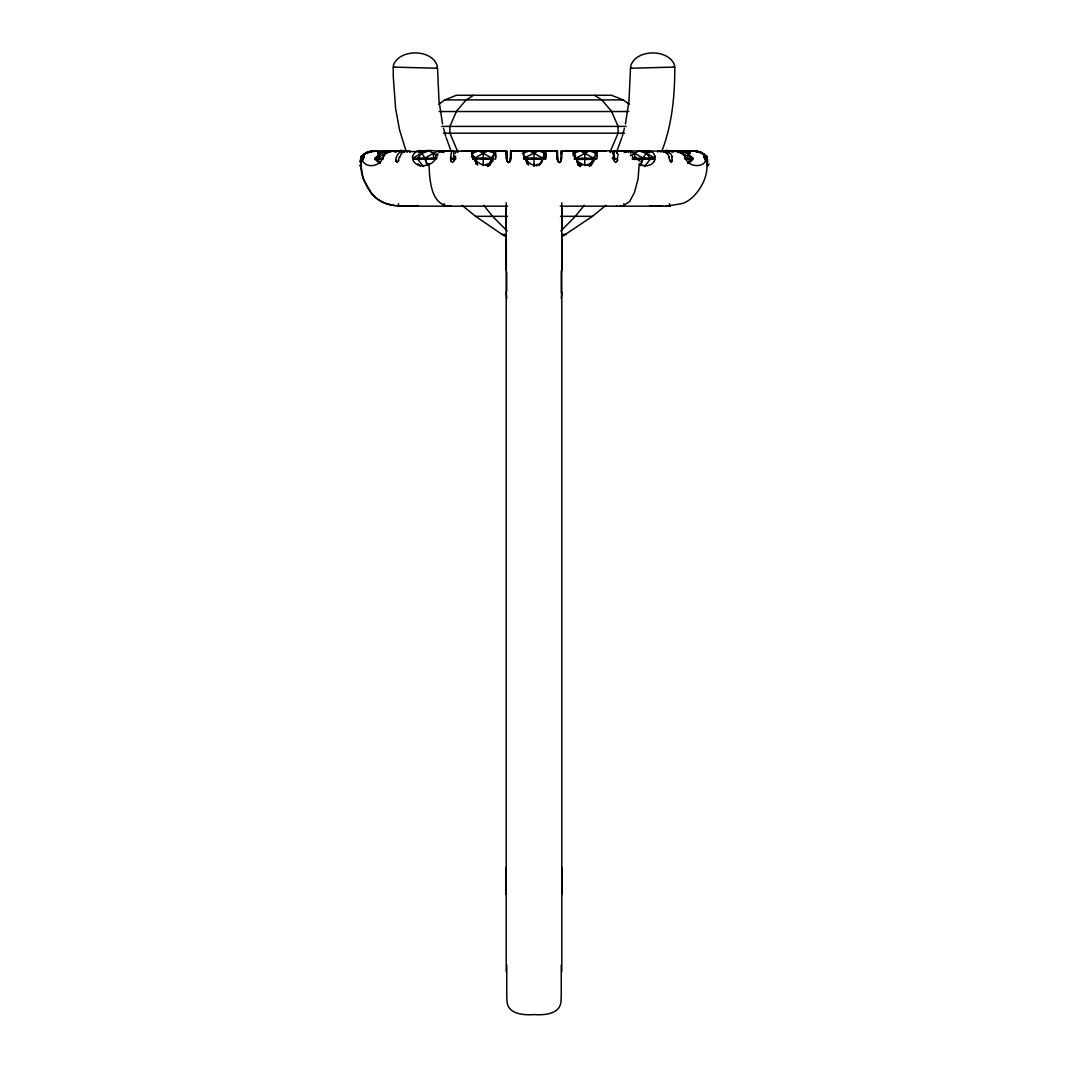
<?xml version="1.0" encoding="UTF-8"?>
<svg xmlns="http://www.w3.org/2000/svg" width="1068" height="1068" viewBox="0 0 1068 1068"><rect width="100%" height="100%" fill="white"/><g stroke="black" fill="none" stroke-linecap="round" stroke-linejoin="round"><path stroke-width="1.5" d="M483.203 165.62L483.203 150.895M492.789 151.175L506.459 150.948L506.539 154.673M506.219 202.786L506.219 971.867M506.219 894.597L506.219 867.229M510.664 150.975L510.544 159.266L510.664 150.948L523.801 150.948L510.744 150.748L510.731 154.953M534 165.62L534 150.895M544.279 150.988L557.336 150.935L557.656 160.347L557.282 158.077M574.157 151.83L574.17 150.748L561.461 150.748L561.354 159.266L561.554 153.151M561.528 153.445L561.461 150.842M561.781 869.405L561.781 894.597L561.781 867.229L561.781 871.581M584.797 150.895L584.797 165.62M630.08 150.988L623.645 150.962L645.446 150.922L649.691 152.711L645.406 150.895L639.011 150.895L634.499 153.298L634.499 159.386L654.123 159.065L654.123 158.291L650.212 158.024L632.309 158.331M706.909 163.751C707.029 167.689 706.776 160.827 706.869 163.11M506.219 892.381L506.219 869.405M557.336 151.015L557.443 158.438M561.528 153.792L561.528 155.367M574.13 153.565L574.143 151.95M376.724 159.412L376.056 158.304L389.66 150.895M380.235 162.723L376.804 159.359L376.804 158.024L380.755 153.298L386.456 150.895L408.216 150.962M379.794 163.564L375.068 159.386L377.752 159.065L376.804 158.024M377.752 159.065L378.873 158.972L377.752 158.291M383.265 159.065L380.181 159.065L380.181 158.291L383.265 158.291M381.65 159.346L386.456 150.895L404.986 150.988M415.011 158.972L413.877 158.291L413.877 159.065L417.775 159.346L435.691 159.105M416.32 159.065L417.788 158.024L435.691 158.331M419.39 159.065L419.39 158.291M423.021 159.065L423.021 158.291M427.093 165.633L424.997 158.024L421.793 153.285L422.594 150.895L428.989 150.895L437.76 155.688M427.053 159.079L427.053 158.304M431.325 159.092L431.339 158.318M433.501 159.386L433.501 153.298L438 150.922L444.355 150.962L437.92 150.988M455.555 159.225L453.072 159.199L453.072 158.424L455.529 158.464L453.913 158.211M453.993 159.492L454.007 158.157M454.728 159.212L454.728 158.438M523.734 155.594L523.747 150.895M706.923 164.792L706.923 165.353M472.683 153.565L472.71 152.177M506.512 158.785L506.459 150.975M561.421 153.378L561.448 151.162M672.213 160.173L671.785 157.049M366.217 152.951C355.978 161.935 362.466 179.397 368.7 189.41C375.188 200.557 387.964 206.124 400.513 206.004M364.175 154.406L361.785 158.812L361.104 166.114M510.731 155.501L510.597 157.089M674.776 67.097C674.883 94.545 672.253 123.634 662.307 149.947M361.091 163.751L361.091 165.767M449.054 206.164C429.99 204.589 429.563 177.315 428.989 163.644M631.789 68.165L630.48 68.232L629.012 100.686L625.434 123.981M472.71 151.83L472.737 150.748L456.597 151.296A22.708 4.419 89.9 0 0 455.862 152.177L455.395 153.311M544.173 150.748L557.269 150.748L557.216 154.967M628.211 150.748L614.46 150.748L613.499 158.464M610.202 152.203L610.229 150.748L595.357 150.748L595.37 151.803M461.87 151.149L473.418 150.948L473.338 153.285M457.651 151.149L445.69 151.135M561.554 156.929L561.101 160.173M575.145 151.175L561.528 150.935L561.554 152.083M510.771 157.049L509.61 162.202L510.33 160.894M666.939 153.632L665.885 152.737A19.398 13.457 -89.9 0 0 662.534 151.376L647.181 150.748L647.141 152.03M706.909 165.553C707.79 181.413 693.986 200.343 682.105 203.534M544.079 155.808L544.146 151.79M544.36 156.088A7.569 3.07 -68.5 0 0 544.4 155.514L544.386 153.271M575.078 153.285L575.118 152.243M544.146 154.713L544.333 153.285M361.091 163.898L361.198 162.176M658.088 150.748L657.981 152.19M683.467 154.459L680.102 152.083L674.709 150.948L661.079 150.748L660.972 152.19M361.104 163.444L361.171 162.55M561.501 158.278L561.381 158.985M450.562 156.956L450.656 160.12M689.514 150.868L691.143 150.815A60.556 59.274 -26.6 0 1 694.547 151.149M628.558 152.137L628.625 150.748L630.08 151.322M689.634 150.868L689.541 151.976M510.637 158.451L510.504 160.173M690.102 151.255L689.528 150.748L690.676 150.775M561.274 298.479L561.755 292.098M494.978 156.035L494.23 151.095M671.959 151.029L671.825 152.177M506.699 272.14L506.713 291.564M506.753 965.112L506.753 997.405A66.243 66.243 0 0 0 506.953 999.328C506.339 1014.133 523.026 1015.334 534 1014.587C544.974 1015.334 561.661 1014.133 561.047 999.328A66.243 66.243 0 0 0 561.247 997.405L561.247 965.112M596.211 156.061L595.637 151.162A58.273 2.416 81.1 0 0 595.41 150.815L595.357 150.748M361.371 160.841L361.198 162.216L361.545 159.866M706.842 162.75L705.641 157.13L705.481 160.681M361.224 161.976L361.291 161.375M454.741 156.956L454.194 160.52M561.247 292.859L561.234 270.885M672.173 160.894L671.225 162.51L669.903 161.001M690.048 151.79L689.781 153.325M630.547 66.83C634.739 48.634 669.342 48.354 674.696 65.709M412.568 156.529C415.999 146.169 431.792 152.871 405.52 151.336A21.587 14.899 89.9 0 0 403.023 152.217L401.394 153.378M617.464 160.133L617.558 156.956M443.767 206.177L444.154 203.748M689.955 152.417L690.021 152.003A13.817 13.764 -72.1 0 1 689.995 152.644M361.425 160.52L362.506 156.809A8.063 7.823 -88.7 0 1 365.203 153.458L365.697 153.245A8.29 8.184 64 0 0 362.346 156.862M393.304 65.709C398.658 48.354 433.261 48.634 437.453 66.83M689.928 152.59L689.781 153.298M361.865 158.558L361.531 159.893A15.606 14.311 -88.8 0 1 361.798 158.732L361.945 158.264M685.202 157.183C687.872 168.891 707.31 167.703 705.855 157.663M561.247 160.52C559.859 163.444 557.603 163.284 560.927 160.894M624.46 128.227L622.31 136.223M398.404 160.28L399.258 157.049M396.308 157.049L395.868 160.28M472.39 151.496L472.016 156.061M617.317 160.854L615.795 162.496L614.06 160.948A6.461 6.034 50.4 0 1 613.966 160.507L613.366 156.956M436.385 154.166L435.117 157.744M451.083 153.552L451.39 152.684A20.399 3.965 -89.9 0 1 452.338 151.376C455.288 150.174 452.485 157.917 455.382 159.679M594.929 157.53L594.382 158.985M543.639 158.064L543.225 159.225M493.456 157.53L492.882 158.985M621.91 137.505L616.85 151.229M398.217 160.894L397.016 162.51L395.908 160.894M640.907 165.633L643.003 158.024L646.207 153.285L645.446 150.922M454.06 160.948L452.445 162.496L450.883 161.068M476.315 164.058L474.713 158.024L471.509 153.298L472.323 150.922L494.084 150.922L494.898 153.298L491.694 158.024L489.558 165.633L490.626 162.643M541.423 162.496L542.491 158.024L544.894 154.486M576.84 161.094L578.442 165.754L576.306 158.024L573.102 153.298L573.916 150.922L595.677 150.922L596.491 153.298L593.287 158.024L591.151 165.633L592.753 161.094M398.684 203.748L397.75 206.177L507.727 206.177M362.226 157.45L362.452 156.916A8.237 7.997 89.5 0 1 365.243 153.525L370.876 151.442L378.312 151.135M610.188 151.749L618.078 133.193L618.078 126.398L611.497 111.205L601.791 99.911L594.529 95.279M362.372 157.116L362.426 156.983A8.21 8.117 -59.2 0 1 365.47 153.392L374.975 150.948M639.946 165.059L643.003 159.359M382.798 157.53C380.195 167.222 364.148 169.144 361.878 158.478M382.851 157.437L383.999 155.421M472.91 159.266L472.737 158.304L474.713 158.024L493.67 158.304L493.67 159.079L491.694 159.359L487.836 166.488L490.159 162.363M539.407 165.059L542.491 159.359L544.466 159.079M593.287 159.359L576.306 159.359L574.33 159.079L574.33 158.304L595.263 158.304L595.263 159.079L593.287 159.359L589.429 166.488L591.739 162.363M362.866 156.102L363.534 155.1M363.053 155.794L363.053 155.794A7.556 6.355 -50.7 0 0 362.88 156.422A7.569 6.501 -50.1 0 1 363.213 155.848A7.516 6.154 -52.9 0 0 362.893 156.569M362.946 155.955L363.4 155.274M364.949 153.739L364.388 154.206L366.03 153.044L363.013 155.848L365.163 153.592A8.184 8.184 0 0 0 362.386 157.036A8.21 8.13 -56.2 0 1 365.47 153.392L368.727 151.95M363.093 155.728L364.896 153.779M591.752 161.869L591.098 162.763M654.123 161.682L651.306 164.352L647.301 165.754L643.15 165.527L639.225 163.751L638.09 178.837L634.445 192.574L629.613 201.545L623.405 205.603M644.471 166.595L650.225 159.346L650.212 158.024L646.207 153.285L642.215 150.895M584.196 205.336L575.438 216.323L560.793 231.048M384.6 154.58L388.098 152.056L393.852 150.908M377.738 156.889L380.755 153.298L386.456 150.895M590.964 162.937L590.083 163.871M363.654 154.967L364.028 154.553M687.765 162.723C692.157 157.183 696.042 158.011 688.206 163.564M687.485 162.723L691.196 159.359L691.196 158.024L687.245 153.298L681.544 150.895L659.784 150.962M488.116 163.991L486.527 165.126M589.95 163.991L588.001 165.313M612.351 158.184L614.607 156.275M380.755 153.298L375.068 158.051L375.068 159.386L376.003 159.119M561.888 236.776L592.433 216.323L605.93 205.336M489.398 163.604L487.969 164.619M590.484 164.058L591.525 163.137L589.469 164.659M437.92 151.322L453.593 150.748M438.561 104.344L444.835 99.911L456.436 95.279L611.563 95.279L623.165 99.911L629.439 104.344M428.775 163.751C423.302 168.103 413.183 165.42 412.528 157.89A8.784 7.69 -1.3 0 1 412.502 157.437A8.357 7.249 19.8 0 1 412.608 156.542M422.594 150.895L418.322 152.697C425.611 149.16 434.796 150.481 442.312 152.377M473.471 95.279L466.209 99.911L456.503 111.205L449.922 126.398L449.922 133.193L457.812 151.749M624.153 152.55L626.823 150.935M425.785 150.895L414.21 157.343M365.977 153.071L365.47 153.378A8.21 8.143 -54.9 0 0 362.439 157.063M630.24 155.688L634.499 153.298L643.003 158.024M474.713 158.024L487.702 150.895L494.898 153.298L494.084 150.962L472.323 150.962L471.509 153.405L478.704 150.895L491.694 158.024M523.534 158.304L538.499 150.895L544.88 150.922M576.306 158.024L589.296 150.895L596.491 153.298L595.677 150.962L573.916 150.962L573.222 156.048M365.91 153.111L366.604 152.751A19.398 19.398 0 0 1 371.45 151.376L371.01 151.416M424.997 158.024L433.501 153.298M682.372 152.137L684.615 150.922L690.382 152.831M672.893 152.097L675.15 150.895L692.932 158.051L687.245 153.298L681.584 150.922L663.014 150.988M399.619 152.11L401.862 150.922L404.745 151.896M366.177 152.964L368.5 152.016M606.09 151.149L605.943 151.015A43.481 8.624 -89.9 0 0 605.716 151.135M622.818 151.175L610.175 151.015A43.468 8.624 89.9 0 0 609.948 151.135M367.405 152.404L366.831 152.644A20.946 20.345 -89.7 0 1 371.317 151.389L372.932 151.135M367.152 152.457A21.4 20.786 -89.6 0 1 371.317 151.376A21.4 20.786 89.9 0 0 367.152 152.457L366.871 152.617A20.959 20.359 89.8 0 1 371.317 151.389L371.731 151.296M691.276 159.412C692.958 159.519 693.88 158.051 691.997 158.344M616.036 158.505L612.471 158.464L614.087 158.211M367.873 152.217L367.846 152.23A21.587 21.587 0 0 1 371.45 151.349M625.688 152.377L630 150.922L634.499 153.298M663.255 151.896L666.138 150.922L668.381 152.11M681.985 203.574L667.714 205.99M522.305 153.298L529.501 150.895L538.499 150.895L545.695 153.298M573.102 153.298L580.298 150.895L593.287 158.024M385.655 153.285L392.85 150.895L395.107 152.097M428.989 150.895L421.793 153.285L417.788 158.024L417.775 159.346L423.529 166.595M379.06 152.35L383.385 150.922L385.628 152.137M368.113 152.137L368.353 152.056A10.667 10.28 60.2 0 0 362.973 155.528M613.272 159.212L616.036 159.092M684.735 158.291L691.196 158.024M623.311 205.63L621.282 206.004M369.528 151.723L370.556 151.496A49.181 48.447 6.8 0 1 376.817 150.935M370.062 151.603L370.356 151.536M684.735 159.065L691.196 159.359M370.876 151.442L372.532 151.175A30.825 29.811 59.4 0 0 369.915 151.683M376.056 158.304L375.068 158.051L376.003 158.344M396.508 157.156A8.157 5.647 89.7 0 1 398.231 153.765L399.205 152.737A19.398 13.39 -89.9 0 1 402.529 151.376L404.906 150.922M472.71 158.812L491.694 159.359M523.534 159.079L542.491 159.359M391.929 151.109L395.213 150.802M523.106 154.486L525.509 158.024L544.466 158.304M667.927 151.122L669.516 150.962M404.946 150.922L406.054 150.815M405.693 149.947L399.539 129.789L395.654 108.896L393.304 77.43L393.211 67.097L394.506 67.07M376.804 150.762A60.382 59.314 25.3 0 0 373.426 151.029A61.116 61.076 -20.1 0 1 376.83 150.802L377.538 150.762L376.724 150.815A61.13 61.09 -9.2 0 0 373.546 151.069L375.122 150.908M621.055 206.031L619.734 206.137M669.729 151.149L669.716 151.029A34.456 34.283 3.8 0 0 667.82 151.242A44.295 43.027 -89.7 0 1 668.982 151.015L669.716 151.149L667.727 150.935M374.321 150.975L400.073 151.122M405.813 150.842L406.961 150.748L407.068 152.19M374.427 150.975L375.883 150.868L374.908 150.935M451.964 158.505L453.072 158.424M378.873 158.384L380.181 158.291M415.011 158.384L416.32 158.291M394.626 150.828L406.961 150.748M442.566 123.981L438.988 100.686L437.533 68.245L393.224 67.097M375.509 150.895L376.216 150.842M376.684 150.828L377.004 150.788M395.307 150.788L396.215 152.123M377.458 150.788L378.472 150.748M667.26 206.017L666.018 206.071M377.204 150.802L378.192 150.762M439.148 111.526L628.852 111.526M662.734 206.151L655.338 206.191M415.238 206.191L417.908 205.59L414.117 206.191M617.331 206.177L616.356 206.191M673.494 67.07L674.749 67.097L630.48 68.245M523.12 150.922L529.501 150.895L542.491 158.024M544.88 150.962L523.12 150.962M669.222 150.988L691.437 150.828L699.286 151.95M653.776 206.191L650.172 205.657M444.835 99.911L623.165 99.911M441.832 126.398L626.168 126.398M443.447 133.193L624.553 133.193M400.3 150.935L398.778 150.988M606.09 150.935L594.489 150.935L594.569 153.285M560.273 206.177L670.25 206.177L669.316 203.748M462.07 205.336L475.567 216.323L507.487 216.323M560.513 216.323L592.433 216.323M475.567 216.323L502.134 234.453L506.352 234.453M561.648 234.453L565.866 234.453M412.662 206.191L402.329 206.084M451.404 206.191L450.723 206.177M403.01 206.097L400.393 206.004M436.211 68.165L437.493 68.232M690.862 150.802L693.145 150.935M671.932 150.748L673.294 150.828M692.438 150.895L691.236 150.802A61.13 61.09 22.5 0 1 694.454 151.055L701.823 152.964L705.588 156.996A8.21 8.117 59.1 0 0 702.53 153.392L702.317 153.245A8.29 8.197 -63.9 0 1 705.654 156.862M691.33 150.828L692.011 150.868M691.463 150.815L693.225 150.948M661.079 150.748L665.524 151.336A21.587 14.979 89.9 0 1 668.034 152.217L669.663 153.378M691.784 150.842L695.775 151.229M692.197 150.868L696.723 151.362A21.4 20.786 -89.9 0 1 700.848 152.457L703.091 153.779M378.873 158.972L380.181 159.065M398.791 205.897L397.416 205.79M647.181 150.748L653.042 152.537L655.458 156.782M694.053 151.015L693.012 150.922L694.52 151.082A61.13 61.09 8.7 0 0 691.17 150.802A61.143 61.116 -20.9 0 1 694.454 151.055A60.382 59.314 -25.1 0 0 691.196 150.762M398.484 150.962L399.018 151.015A44.309 43.04 89.7 0 1 400.126 151.135A34.47 34.296 -2.3 0 0 398.284 151.069L398.391 150.948A33.776 33.762 64.1 0 1 400.14 151.135A34.817 34.563 -39.4 0 0 398.284 151.055L398.297 150.948A33.709 33.695 -11.8 0 1 400.14 151.135A44.322 43.054 -89.7 0 0 399.018 151.015M451.964 159.092L453.072 159.199M662.48 150.868L663.335 150.962M697.044 151.429L694.694 151.082M695.255 151.149L695.321 151.162A57.846 57.071 -2.9 0 0 691.196 150.788A61.17 61.17 0 0 1 694.454 151.055A61.17 61.103 -30.3 0 0 691.17 150.802A61.17 61.156 26.1 0 1 694.454 151.055M394.853 205.523L387.711 204.108M632.309 159.105L634.499 159.386M663.468 150.975L664.336 151.109M695.882 151.242L696.63 151.349A21.413 20.799 89.6 0 1 700.848 152.457L705.574 156.983A8.21 8.13 56.1 0 0 702.53 153.392L701.235 152.671A20.986 20.372 -89.8 0 0 696.683 151.389A20.946 20.345 89.7 0 1 701.249 152.617L703.865 154.433L703.305 153.939M696.269 151.296L696.483 151.322A21.587 21.587 0 0 1 700.167 152.217L701.769 152.938M696.403 151.309L698.205 151.669L696.923 151.402M691.183 150.935A49.181 48.447 -7 0 1 697.417 151.563L697.497 151.509M614.46 150.748L615.782 151.362A20.933 4.152 89.9 0 1 616.636 152.47L616.944 153.311M610.229 150.748L611.51 151.336A20.439 4.058 -89.9 0 1 612.485 152.631L612.792 153.552M697.938 151.603L701.342 152.724A19.398 19.398 0 0 0 696.55 151.376M698.846 151.816L701.115 152.617L699.607 152.043M699.099 151.896L699.927 152.15M387.47 204.028L386.99 203.881A31.372 31.372 0 0 1 374.628 196.686M639.011 150.895L646.207 153.285L653.79 157.343M461.87 150.948L462.017 151.015A45.043 8.758 89.9 0 1 462.244 151.135M457.651 150.948L457.798 151.015A43.401 8.437 -89.9 0 1 458.012 151.135M581.459 165.22L579.71 163.991M502.134 234.453L506.112 236.776M678.34 150.895L682.345 153.285L686.35 158.024L686.35 159.346M441.177 150.935L443.847 152.55M580.044 164.632L578.402 163.444M702.757 153.525L702.464 153.338A8.21 8.143 55.3 0 1 705.561 157.063A8.17 8.17 0 0 0 702.931 153.578A8.063 7.823 88.7 0 1 705.628 156.876L705.548 156.916A8.237 7.997 -89.5 0 0 702.757 153.525L702.958 153.672M681.544 150.895L682.345 153.285M493.977 150.802L493.937 151.803M579.03 164.072L578.175 163.337M703.118 153.792L705.054 155.968L704.626 155.314M453.393 156.275L455.649 158.184M703.558 154.152L704.96 155.821L704.132 154.713M417.882 163.845L420.351 166.074M376.804 159.359L380.515 162.723M374.681 196.632L371.958 193.762A37.674 37.674 0 0 1 371.397 193.094L363.828 180.091A29.437 29.437 0 0 1 362.719 176.754L361.118 166.207M579.443 163.724L578.709 162.937M507.207 231.048L492.562 216.323L483.804 205.336M687.245 153.298L690.262 156.889M476.822 162.937L475.981 161.775M684.188 155.434L684.842 156.529M475.807 161.495L475.394 160.721M577.841 162.363L580.164 166.608L576.306 159.359M525.509 158.024L528.593 165.059M474.713 159.359L477.796 165.059M424.997 159.359L428.054 165.059M632.883 157.744L631.655 154.313M362.226 160.761L361.678 159.252M575.078 158.798L574.611 157.53M451.15 151.229L446.09 137.505M524.588 159.225L524.188 158.064M473.444 158.478L472.884 156.462M475.247 161.094L476.315 164.205M525.509 159.359L527.111 164.058M706.001 158.091L706.829 162.55M557.683 160.894L558.324 162.136L557.696 160.52M668.835 157.049L669.689 160.28M706.122 158.491L706.749 161.735M445.69 136.223L443.54 128.227M706.575 160.52L706.202 158.772A15.606 14.311 88.8 0 1 706.482 159.88L706.095 158.384L706.722 161.482M506.779 160.694C508.341 163.671 510.464 163.03 507.086 160.894A6.555 5.981 55.8 0 1 507.046 160.253L506.579 157.57M524.081 157.597L523.761 155.447M473.658 157.957L473.444 156.782M523.747 155.501L524.028 157.463A9.238 5.781 59.1 0 1 523.907 157.049M706.562 160.414L706.642 160.948M523.974 157.076L523.761 155.915M623.846 203.748L624.233 206.177M378.019 152.27L377.912 151.442L378.032 152.364M557.429 159.266L557.403 158.932M377.952 151.79L377.898 151.376M506.713 159.653L506.499 157.076M420.966 153.338L420.819 151.082M410.045 152.19L409.938 150.748M506.606 158.905L506.686 159.613L506.552 158.184M557.509 159.292L557.349 158.344M557.483 158.945L557.336 158.104M506.245 292.098L506.726 298.479M378.486 151.002L378.593 152.083A11.815 11.321 -83.1 0 0 378.793 152.631M439.429 151.99L439.389 151.082M506.526 157.797L506.606 155.314M557.362 157.797L557.309 157.423M510.758 151.162L510.784 153.378M706.923 164.085L706.882 163.257A12.108 4.659 65.7 0 1 706.522 162.883M506.632 157.25L506.606 155.688M457.852 152.203L457.825 150.748M506.566 151.162L506.579 152.55M557.362 157.517L557.336 156.636M557.349 151.282L557.349 152.203M557.229 156.248L557.216 155.314M561.554 152.59L561.554 152.137A8.184 1.015 -85.3 0 1 561.928 152.27M506.472 155.634L506.579 152.938M506.472 155.367L506.472 154.259M691.944 158.304L692.011 159.119M690.248 158.291L690.248 159.065M687.819 158.291L687.819 159.065M651.68 158.291L651.68 159.065M648.61 158.291L648.61 159.065M644.979 158.291L644.979 159.065M640.947 158.304L640.947 159.079M636.661 158.318L636.675 159.092M614.928 158.424L614.928 159.199M613.993 158.157L614.007 159.492M561.781 890.178L561.781 892.381M561.741 207.766L561.755 230.488M561.755 238.791L561.781 270.444M506.459 153.445L506.539 150.748L493.91 150.748A60.382 3.337 81.4 0 1 494.164 150.762M506.272 207.739L506.285 230.461M506.285 238.765L506.299 270.418M591.231 158.291L591.231 159.065M586.959 158.291L586.959 159.065M582.634 158.291L582.634 159.065M578.362 158.291L578.362 159.065M561.781 202.786L561.781 971.867M540.435 158.291L540.435 159.065M536.163 158.291L536.163 159.065M534 163.991L534 166.394M531.837 158.291L531.837 159.065M527.565 158.291L527.565 159.065M489.638 158.291L489.638 159.065M485.366 158.291L485.366 159.065M481.041 158.291L481.041 159.065M476.769 158.291L476.769 159.065M689.568 152.297A8.544 7.449 -80.6 0 1 688.099 156.155M379.407 156.555A8.544 8.157 -74.5 0 1 377.765 152.39M400.233 150.388A45.657 42.947 67.9 0 1 402.236 150.508M665.764 150.508A45.657 42.947 -67.8 0 1 667.767 150.388M699.74 152.016A10.653 10.28 -60.2 0 1 705.027 155.528M706.669 157.103A9.946 6.248 44.4 0 1 707.083 158.758M674.722 150.668A43.201 35.351 -67.1 0 1 676.071 150.855M706.268 155.661A7.93 6.288 53.1 0 1 707.27 159.025M703.852 156.609A7.676 3.284 64.2 0 1 704.746 158.905M669.703 150.975A36.459 36.432 -5.5 0 0 667.86 151.149A36.472 36.446 18.7 0 1 669.703 150.988A33.776 33.762 13.9 0 0 667.86 151.135A36.472 36.446 -25.9 0 1 669.703 150.988A33.776 33.762 0 0 0 667.86 151.135A43.161 43.161 0 0 1 669.342 150.975A43.161 43.161 0 0 0 667.847 151.135A33.776 33.762 -62.9 0 1 669.703 150.988A34.817 34.563 39.2 0 0 667.82 151.215A44.349 43.067 89.7 0 1 669.009 151.015M705.227 155.808A7.543 6.675 49.8 0 1 705.534 156.382A7.623 6.808 48.7 0 0 705.227 155.808A7.583 6.742 47.8 0 1 705.427 156.288M705.895 156.262A8.41 6.608 53.7 0 1 706.562 158.037A8.517 6.715 52.5 0 0 705.908 156.262A8.531 6.795 53 0 1 706.562 158.024M708.164 165.3A10.066 4.472 65.1 0 1 706.736 164.739A9.906 3.03 70.4 0 0 707.977 165.553M705.134 158.585A10.253 2.79 71.4 0 1 705.441 159.96M704.693 156.689A8.477 5.42 58 0 1 705.307 158.131A8.37 5.327 58.8 0 0 704.706 156.689A8.584 5.607 57.9 0 1 705.307 158.117M707.109 159.586A10.266 4.672 64.9 0 1 707.35 161.308M705.654 158.932A10.293 3.685 68.3 0 1 705.935 160.133M707.457 159.866A10.293 4.566 64.8 0 1 707.67 162.109M708.151 165.633A10.079 2.483 72.5 0 1 706.709 164.539M704.76 155.941A7.516 6.154 52.9 0 1 705.107 156.555M706.335 155.528A7.609 5.887 55.5 0 1 707.403 159.559M709.112 163.885A10.8 4.018 66.1 0 1 706.896 165.006M703.986 156.595A8.01 3.952 61.8 0 1 704.853 158.691M665.764 151.696A42.747 39.236 -52.7 0 1 667.727 151.496M683.694 154.019A7.463 5.18 75.5 0 1 684.508 155.047M684.895 156.128A8.063 1.041 61.9 0 1 685.376 156.983M704.172 156.956A10.346 3.952 58.4 0 1 704.693 158.278M695.775 151.282A28.596 27.621 -59.8 0 1 698.459 151.763M688.152 155.327A8.664 8.277 -50.2 0 0 689.581 152.577A11.721 11.481 76.5 0 0 689.621 152.11M630.12 153.178A15.032 3.284 -84.5 0 1 631.936 151.576M640.186 161.348A12.843 8.838 45.7 0 1 635.367 156.595M646.714 152.724A8.29 5.567 89.1 0 1 646.674 153.138M647.649 152.163A13.871 7.636 87.2 0 1 647.609 152.751M654.684 159.84A11.161 8.758 64.4 0 1 653.923 161.508M654.884 156.756A9.452 7.863 46.1 0 1 654.777 159.946M573.73 152.283A60.289 2.844 -80.8 0 1 573.983 151.643M575.318 158.798A7.85 3.791 66.2 0 1 574.664 156.555M594.783 159.025A11.428 9.559 46.5 0 1 586.225 165.073A11.428 9.559 46.5 0 1 575.799 158.491M597.172 155.728A7.85 6.141 -49.7 0 1 596.625 159.279M593.915 160.32A34.683 1.388 -85.2 0 1 594.088 158.972M575.398 155.581A37.607 2.056 88.7 0 1 575.452 154.967M597.039 152.203A9.492 3.671 81.3 0 1 597.105 155.287M524.308 156.782A7.569 2.577 71.5 0 1 524.228 156.302M524.975 158.144A8.464 4.098 65.4 0 1 524.615 156.742M542.758 159.065A10.012 8.063 50.3 0 1 535.602 165.46A10.012 8.063 50.3 0 1 526.043 158.745M544.733 156.182A8.504 5.46 -58.3 0 1 544.44 157.997M538.446 164.165A10.386 9.252 -41.1 0 1 537.337 164.779M537.604 165.406A9.545 9.478 -0.1 0 1 536.75 165.7M546.215 152.844A10.413 3.311 82.5 0 1 545.668 159.439M471.602 157.17A49.529 1.602 -81.1 0 1 472.109 154.9M474.032 158.625A7.85 3.738 66 0 1 473.418 156.555M493.643 159.052A11.401 9.532 46.2 0 1 485.086 165.073A11.401 9.532 46.2 0 1 474.686 158.478M495.926 155.714A7.81 6.101 -50.2 0 1 495.405 159.252M492.401 157.023A34.763 1.842 -85.4 0 1 492.522 156.248M473.832 158.852A37.54 1.509 88.7 0 1 473.898 157.13M495.605 152.19A9.478 3.751 81.2 0 1 495.645 155.608M435.931 158.117A12.736 12.522 -21.6 0 1 429.309 164.419M436.572 158.852A11 0.961 -78.6 0 1 436.999 157.063M437.52 154.767A23.563 4.566 -88.5 0 1 438.054 153.365M360.904 158.772A9.959 6.248 -44.4 0 1 361.331 157.103M384.213 155.714A7.302 4.112 -69.3 0 1 384.76 154.9M379.674 155.514A8.637 8.491 -73.1 0 1 378.352 152.751M360.73 159.025A7.943 6.288 -53.1 0 1 361.732 155.661M363.254 158.905A7.676 3.271 -64.2 0 1 364.148 156.609M373.533 151.055A61.13 61.13 0 0 1 376.83 150.802A61.236 61.223 -22.8 0 0 373.56 151.055L372.692 151.162A57.859 57.111 1.9 0 1 376.804 150.788A61.156 61.103 29 0 0 373.546 151.055A61.143 61.116 21.2 0 1 376.83 150.802L376.817 150.828A60.609 59.327 27.2 0 0 373.453 151.149M362.773 155.808A7.543 6.675 -49.8 0 0 362.466 156.382A7.663 6.795 -49 0 1 362.746 155.848A7.583 6.728 -48 0 0 362.573 156.288M361.438 158.037A8.41 6.608 -53.7 0 1 362.105 156.262A8.504 6.688 -52.6 0 0 361.425 158.051A8.584 6.768 -53.3 0 1 362.079 156.302M361.264 164.739A10.066 4.472 -65.1 0 1 359.836 165.313M362.559 159.96A10.253 2.79 -71.4 0 1 362.866 158.585M363.307 156.689A8.477 5.42 -58 0 0 362.693 158.131A8.37 5.313 -58.8 0 1 363.294 156.702A8.531 5.62 -57.7 0 0 362.706 158.091M361.531 160.761A10.4 2.977 -71.1 0 1 361.611 160.347M362.252 159.96A10.306 3.471 -69.1 0 1 362.519 158.812M360.316 162.162A10.306 4.592 -65.2 0 1 360.53 159.92M361.264 163.991A9.719 2.403 -72.8 0 1 360.784 164.646M360.343 162.109A10.28 4.552 -64.8 0 1 360.543 159.866M361.278 164.605A10.093 2.483 -72.5 0 1 359.769 165.647M360.597 159.559A7.609 5.887 -55.5 0 1 361.678 155.514M361.344 163.684A11.695 4.365 -66.1 0 1 360.744 164.165M363.147 158.691A8.023 3.978 -61.7 0 1 364.014 156.595M400.313 151.496A43.014 39.556 52.2 0 1 402.262 151.683M363.334 158.371A10.56 3.711 -60.1 0 1 363.854 156.996M706.749 160.614A6.568 1.829 75.9 0 1 706.816 161.081M702.33 153.378A8.13 7.609 77.4 0 1 705.361 157.009M707.003 161.121A6.635 2.269 75.7 0 0 706.896 160.414A6.381 2.163 75.7 0 1 707.083 161.361M706.068 160.08A6.381 1.375 77.7 0 1 706.148 160.6M706.175 160.133A6.635 1.629 77.2 0 1 706.268 160.654M667.046 153.392A8.143 5.634 89.6 0 1 669.062 156.903M670.21 160.814A6.301 2.577 75.4 0 1 670.023 160.173M672.066 160.253A6.582 5.567 66.6 0 1 672.026 160.854M669.81 153.084A8.184 6.341 -83 0 1 672.239 156.782M612.858 152.764A8.21 1.615 89.8 0 1 613.606 156.288M617.598 160.133A6.141 5.874 -46.9 0 1 617.464 160.881M617.09 152.51A8.117 2.47 -85.5 0 1 618.158 155.848M557.803 160.868A6.555 5.967 56.1 0 1 557.643 160.253M561.194 160.293A6.555 6.194 -49.1 0 1 561.034 160.921M556.628 152.684A8.891 1.335 84.8 0 1 557.202 151.656M510.597 160.293A6.555 6.194 -49.4 0 1 510.437 160.921M510.864 152.07A8.184 1.028 -85.6 0 1 511.332 152.51M505.618 153.031A8.878 1.442 84.6 0 1 506.245 151.669M450.829 157.437A8.063 1.589 89.7 0 1 451.23 154.273M451.003 160.921A6.168 5.594 57.9 0 1 450.816 160.107M455.328 158.625A8.25 0.708 -85.8 0 1 455.595 156.088M395.774 160.921A6.595 5.874 -59.7 0 1 395.721 160.293M398.764 160.387A6.288 3.311 -76.1 0 1 398.564 161.081M399.806 157.397A8.17 4.819 -84.3 0 1 401.568 153.792M361.184 161.081A6.568 1.829 -75.9 0 1 361.251 160.614M362.639 157.009A8.13 7.609 -77.4 0 1 365.67 153.378M360.997 161.121A6.622 2.269 -75.7 0 1 361.104 160.414A6.328 2.109 -75.6 0 0 360.931 161.308M361.838 160.547A6.328 1.335 -77.7 0 1 361.932 160.04M361.732 160.654A6.635 1.629 -77.2 0 1 361.825 160.133M588.481 164.232A6.435 2.577 -9.9 0 1 587.16 164.726M581.553 165.393A6.435 2.577 -9.9 0 1 579.457 164.886M581.246 164.632A7.703 1.909 18.8 0 1 580.298 164.112M589.776 164.846A6.488 2.723 7.3 0 1 587.867 165.326M582.18 164.859A6.488 2.723 7.3 0 1 580.818 164.379M591.298 164.018A7.756 2.75 -11.3 0 1 590.457 164.779M539.1 164.846A6.488 2.603 8.7 0 1 536.577 165.34M537.871 164.379A6.435 2.603 -8.2 0 1 536.149 164.979M488.276 164.886A6.488 2.643 8.2 0 1 486.341 165.326M489.798 164.072A7.703 2.884 -10 0 1 488.984 164.846M488.517 164.232A5.393 1.055 -23.1 0 1 488.877 164.138M486.848 164.165A6.435 2.496 -10.9 0 1 485.58 164.646M398.297 150.948L398.297 150.948A33.776 33.762 0 0 1 400.14 151.135A43.161 43.161 0 0 0 398.658 150.975A43.161 43.161 0 0 1 400.153 151.135A36.472 36.446 26 0 0 398.297 150.988A36.499 36.472 4.2 0 1 400.126 151.149A36.459 36.446 -16.8 0 0 398.297 150.988M400.233 150.948L400.22 151.055A37.847 37.647 -74.3 0 0 398.297 150.908A38.969 38.915 -33.8 0 1 400.206 151.069M667.78 151.055L667.767 150.948A38.969 38.929 34.2 0 1 669.703 150.882A37.834 37.62 73.6 0 0 667.807 151.082M705.12 156.422A7.556 6.355 50.7 0 0 704.813 155.901A7.623 6.488 50.3 0 1 705.12 156.422"/></g></svg>
